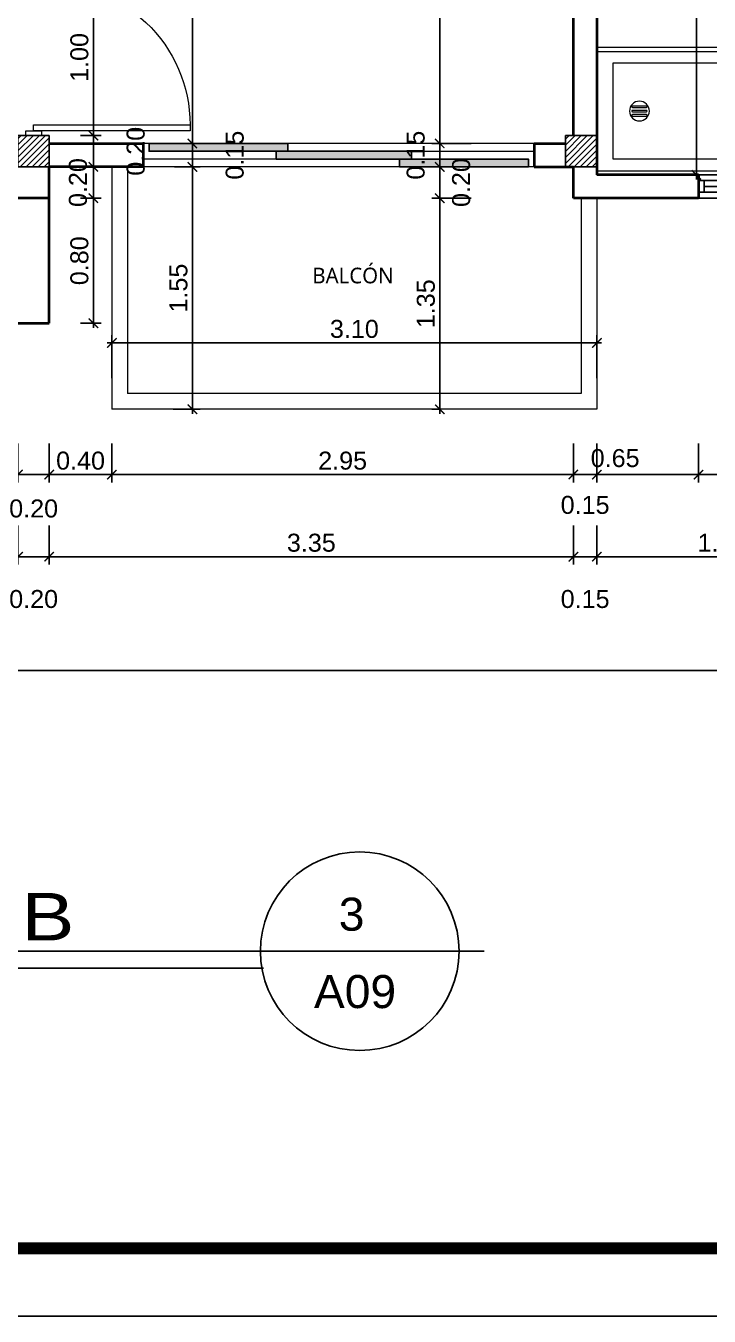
# Model space of a CAD drawing. Header units: feet. Extents: x -417 to 46, y -646 to -218.
# Drawn here: x -95.95 to -91.58, y -523.59 to -515.33 of the extents above; entities that cross this region are included whole.
import ezdxf
from ezdxf.enums import TextEntityAlignment as Align

# ---------------------------------------------------------------- set-up
doc = ezdxf.new("R2010")
doc.units = ezdxf.units.FT
doc.header["$MEASUREMENT"] = 0
for name, color, linetype, lineweight in [('A-WALL', 4, 'Continuous', 25), ('DIM-COTAS', 1, 'Continuous', 5), ('MB', 2, 'Continuous', 20), ('P-SANR-FIXT', 2, 'Continuous', 9), ('Piso', 8, 'Continuous', 9), ('puertas', 8, 'Continuous', 9), ('TXT', 2, 'Continuous', 9)]:
    doc.layers.add(name, color=color, linetype=linetype, lineweight=lineweight)
for name, color, linetype in [('AGUASNEGRAS', 4, 'Continuous'), ('columna', 9, 'Continuous'), ('DIM', 10, 'Continuous'), ('MARCO', 7, 'Continuous'), ('PERT-VENT', 2, 'Continuous'), ('textos', 7, 'Continuous'), ('TEXXT', 8, 'Continuous')]:
    doc.layers.add(name, color=color, linetype=linetype)
doc.styles.add('ads', font='trebuc.ttf', dxfattribs={"height": 0.14})
doc.styles.add('DAMIAN', font='arial.ttf', dxfattribs={"height": 0.12})
doc.styles.get("Standard").update_dxf_attribs({"font": 'arial.ttf', "height": 0.115})
doc.dimstyles.new('KEILY', dxfattribs={"dimtxt": 0.115, "dimasz": 0.06, "dimexe": 0.05, "dimexo": 0.2, "dimgap": 0.03, "dimtad": 1, "dimzin": 1, "dimdsep": 46, "dimtxsty": 'Standard', "dimblk": 'ARCHTICK', "dimcen": 2.5, "dimdle": 0.03, "dimclrd": 256, "dimclre": 256, "dimclrt": 7, "dimadec": 0, "dimazin": 0, "dimtfac": 1, "dimtmove": 2, "dimatfit": 3, "dimfxl": 0.2, "dimfxlon": 1, "dimtolj": 1, "dimtzin": 1, "dimarcsym": 0})

# ---------------------------------------------------------------- blocks, each defined once
blk = doc.blocks.new('A$C4D292AF4')
at = {"layer": 'puertas'}
for points in [[(0.03, 0.05), (0.07, 0.05), (0.07, 1.05), (0.03, 1.05)], [(0, 0), (0.03, 0), (0.03, 0.1), (0, 0.1)], [(0.97, 0), (1, 0), (1, 0.1), (0.97, 0.1)]]:
    blk.add_lwpolyline(points, close=True, dxfattribs=at)
blk.add_arc((0.0677, 0.1465), 0.9035, 357.04812, 89.85557, dxfattribs=at)
blk = doc.blocks.new('A$C24CF40E6')
at = {"layer": 'P-SANR-FIXT', "extrusion": (-2.36783e-12, 8.94772e-16, -1)}
for p, q in [((0, 0.8144), (1.6, 0.8144)), ((1.6, 0.789), (0, 0.789)), ((1.6, 0.8144), (1.6, 0.789)), ((1.6, 0.0254), (1.6, 0.789)), ((0.1016, 0.7128), (1.4984, 0.7128)), ((1.4984, 0.7128), (1.4984, 0.1016)), ((1.2834, 0.4389), (1.3726, 0.4389)), ((1.3726, 0.4301), (1.2834, 0.4301)), ((1.2834, 0.4116), (1.3726, 0.4116)), ((1.3726, 0.4028), (1.2834, 0.4028)), ((1.2834, 0.3843), (1.3726, 0.3843)), ((1.3726, 0.3755), (1.2834, 0.3755)), ((1.4984, 0.1016), (0.1016, 0.1016))]:
    blk.add_line(p, q, dxfattribs=at)
at = {"layer": 'P-SANR-FIXT', "extrusion": (2.36783e-12, 8.94772e-16, -1)}
for p, q in [((0, 0.8144), (0, 0.789)), ((0, 0.0254), (0, 0.789)), ((0.1016, 0.7128), (0.1016, 0.1016))]:
    blk.add_line(p, q, dxfattribs=at)
at = {"layer": 'P-SANR-FIXT', "extrusion": (-2.36783e-12, -8.94772e-16, -1)}
for p, q in [((1.6, 0.0254), (0, 0.0254)), ((0, 0), (1.6, 0)), ((1.6, 0), (1.6, 0.0254))]:
    blk.add_line(p, q, dxfattribs=at)
at = {"layer": 'P-SANR-FIXT', "extrusion": (2.36783e-12, -8.94772e-16, -1)}
blk.add_line((0, 0), (0, 0.0254), dxfattribs=at)
at = {"layer": 'P-SANR-FIXT', "extrusion": (-2.36783e-12, 8.94772e-16, -1)}
for centre, radius, start, end in [((-1.328, 0.4072), 0.0635, 0, 180), ((-1.328, 0.4072), 0.0635, 0, 180), ((-1.2834, 0.4345), 0.00444, 270, 90), ((-1.3726, 0.4345), 0.00444, 90, 270), ((-1.328, 0.4072), 0.0635, 180, 0), ((-1.328, 0.4072), 0.0635, 180, 0), ((-1.2834, 0.4072), 0.00444, 270, 90), ((-1.2834, 0.3799), 0.00444, 270, 90), ((-1.3726, 0.4072), 0.00444, 90, 270), ((-1.3726, 0.3799), 0.00444, 90, 270)]:
    blk.add_arc(centre, radius, start, end, dxfattribs=at)
blk = doc.blocks.new('A$C7C1C6447')
for points in [[(0.7855, 0.05), (1.6501, 0.05), (1.6501, 0.1), (0.7855, 0.1)], [(1.5751, 0.1), (2.4625, 0.1), (2.4625, 0.15), (1.5751, 0.15)], [(0.0375, 0), (0.8605, 0), (0.8605, 0.05), (0.0375, 0.05)]]:
    blk.add_hatch(color=256).paths.add_polyline_path(points)
at = {"layer": 'PERT-VENT', "extrusion": (-6.28888e-16, -1.94037e-15, -1)}
for points in [[(-0.7855, 0.05), (-1.6501, 0.05), (-1.6501, 0.1), (-0.7855, 0.1)], [(-1.5751, 0.1), (-2.4625, 0.1), (-2.4625, 0.15), (-1.5751, 0.15)], [(-0.0375, 0), (-0.8605, 0), (-0.8605, 0.05), (-0.0375, 0.05)]]:
    blk.add_lwpolyline(points, close=True, dxfattribs=at)
at = {"layer": 'Piso'}
for p, q in [((0, 0.15), (2.5, 0.15)), ((0, 0), (2.5, 0))]:
    blk.add_line(p, q, dxfattribs=at)
at = {"layer": 'Piso', "extrusion": (-6.28888e-16, -1.94037e-15, -1)}
for p, q in [((0.823, 0.1), (0, 0.1)), ((1.6501, 0.05), (2.5, 0.05))]:
    blk.add_line(p, q, dxfattribs=at)
blk = doc.blocks.new('_ArchTick')
at = {"layer": 'DIM-COTAS', "color": 0, "const_width": 0.15}
blk.add_lwpolyline([(-0.5, -0.5), (0.5, 0.5)], dxfattribs=at)
blk = doc.blocks.new('*D2224')
at = {"layer": 'Defpoints', "color": 0, "transparency": 16777216}
for p in [(-95.9954, -516.235), (-95.7954, -516.435), (-95.7954, -518.2028)]:
    blk.add_point(p, dxfattribs=at)
at = {"layer": 'DIM', "lineweight": -2, "transparency": 16777216}
for p, q in [((-95.9954, -518.0028), (-95.9954, -518.2528)), ((-95.7954, -518.0028), (-95.7954, -518.2528)), ((-96.0254, -518.2028), (-95.7654, -518.2028))]:
    blk.add_line(p, q, dxfattribs=at)
at = {"layer": 'DIM', "lineweight": -2, "transparency": 16777216, "xscale": 0.06, "yscale": 0.06, "zscale": 0.06, "rotation": 180}
blk.add_blockref('_ArchTick', (-95.9954, -518.2028), dxfattribs=at)
at = {"layer": 'DIM', "lineweight": -2, "transparency": 16777216, "xscale": 0.06, "yscale": 0.06, "zscale": 0.06}
blk.add_blockref('_ArchTick', (-95.7954, -518.2028), dxfattribs=at)
at = {"layer": 'DIM', "color": 7, "transparency": 16777216, "insert": (-95.8954, -518.4202), "char_height": 0.115, "attachment_point": 5}
blk.add_mtext('\\A1;0.20', dxfattribs=at)
blk = doc.blocks.new('*D2233')
at = {"layer": 'Defpoints', "color": 0, "transparency": 16777216}
for p in [(-95.9954, -518.2528), (-95.7954, -518.2528), (-95.7954, -518.7278)]:
    blk.add_point(p, dxfattribs=at)
at = {"layer": 'DIM', "lineweight": -2, "transparency": 16777216}
for p, q in [((-95.9954, -518.5278), (-95.9954, -518.7778)), ((-95.7954, -518.5278), (-95.7954, -518.7778)), ((-96.0254, -518.7278), (-95.7654, -518.7278))]:
    blk.add_line(p, q, dxfattribs=at)
at = {"layer": 'DIM', "lineweight": -2, "transparency": 16777216, "xscale": 0.06, "yscale": 0.06, "zscale": 0.06, "rotation": 180}
blk.add_blockref('_ArchTick', (-95.9954, -518.7278), dxfattribs=at)
at = {"layer": 'DIM', "lineweight": -2, "transparency": 16777216, "xscale": 0.06, "yscale": 0.06, "zscale": 0.06}
blk.add_blockref('_ArchTick', (-95.7954, -518.7278), dxfattribs=at)
at = {"layer": 'DIM', "color": 7, "transparency": 16777216, "insert": (-95.8954, -518.999), "char_height": 0.115, "attachment_point": 5}
blk.add_mtext('\\A1;0.20', dxfattribs=at)
blk = doc.blocks.new('*D2234')
at = {"layer": 'Defpoints', "color": 0, "transparency": 16777216}
for p in [(-91.6456, -516.435), (-90.8456, -516.435), (-91.6456, -518.2028)]:
    blk.add_point(p, dxfattribs=at)
at = {"layer": 'DIM', "lineweight": -2, "transparency": 16777216}
for p, q in [((-91.6456, -518.0028), (-91.6456, -518.2528)), ((-90.8456, -518.0028), (-90.8456, -518.2528)), ((-90.8156, -518.2028), (-91.6756, -518.2028))]:
    blk.add_line(p, q, dxfattribs=at)
at = {"layer": 'DIM', "lineweight": -2, "transparency": 16777216, "xscale": 0.06, "yscale": 0.06, "zscale": 0.06, "rotation": 180}
blk.add_blockref('_ArchTick', (-91.6456, -518.2028), dxfattribs=at)
at = {"layer": 'DIM', "lineweight": -2, "transparency": 16777216, "xscale": 0.06, "yscale": 0.06, "zscale": 0.06}
blk.add_blockref('_ArchTick', (-90.8456, -518.2028), dxfattribs=at)
at = {"layer": 'DIM', "color": 7, "transparency": 16777216, "insert": (-91.2456, -518.1141), "char_height": 0.115, "attachment_point": 5}
blk.add_mtext('\\A1;0.80', dxfattribs=at)
blk = doc.blocks.new('*D2246')
at = {"layer": 'Defpoints', "color": 0, "transparency": 16777216}
for p in [(-92.2954, -516.285), (-91.6456, -516.435), (-92.2954, -518.2028)]:
    blk.add_point(p, dxfattribs=at)
at = {"layer": 'DIM', "lineweight": -2, "transparency": 16777216}
for p, q in [((-92.2954, -518.0028), (-92.2954, -518.2528)), ((-91.6456, -518.0028), (-91.6456, -518.2528)), ((-91.6156, -518.2028), (-92.3254, -518.2028))]:
    blk.add_line(p, q, dxfattribs=at)
at = {"layer": 'DIM', "lineweight": -2, "transparency": 16777216, "xscale": 0.06, "yscale": 0.06, "zscale": 0.06, "rotation": 180}
blk.add_blockref('_ArchTick', (-92.2954, -518.2028), dxfattribs=at)
at = {"layer": 'DIM', "lineweight": -2, "transparency": 16777216, "xscale": 0.06, "yscale": 0.06, "zscale": 0.06}
blk.add_blockref('_ArchTick', (-91.6456, -518.2028), dxfattribs=at)
at = {"layer": 'DIM', "color": 7, "transparency": 16777216, "insert": (-92.1785, -518.0979), "char_height": 0.115, "attachment_point": 5}
blk.add_mtext('\\A1;0.65', dxfattribs=at)
blk = doc.blocks.new('*D2247')
at = {"layer": 'Defpoints', "color": 0, "transparency": 16777216}
for p in [(-92.2954, -516.285), (-92.4454, -516.435), (-92.4454, -518.2028)]:
    blk.add_point(p, dxfattribs=at)
at = {"layer": 'DIM', "lineweight": -2, "transparency": 16777216}
for p, q in [((-92.4454, -518.0028), (-92.4454, -518.2528)), ((-92.2954, -518.0028), (-92.2954, -518.2528)), ((-92.2654, -518.2028), (-92.4754, -518.2028))]:
    blk.add_line(p, q, dxfattribs=at)
at = {"layer": 'DIM', "lineweight": -2, "transparency": 16777216, "xscale": 0.06, "yscale": 0.06, "zscale": 0.06, "rotation": 180}
blk.add_blockref('_ArchTick', (-92.4454, -518.2028), dxfattribs=at)
at = {"layer": 'DIM', "lineweight": -2, "transparency": 16777216, "xscale": 0.06, "yscale": 0.06, "zscale": 0.06}
blk.add_blockref('_ArchTick', (-92.2954, -518.2028), dxfattribs=at)
at = {"layer": 'DIM', "color": 7, "transparency": 16777216, "insert": (-92.3704, -518.3972), "char_height": 0.115, "attachment_point": 5}
blk.add_mtext('\\A1;0.15', dxfattribs=at)
blk = doc.blocks.new('*D2248')
at = {"layer": 'Defpoints', "color": 0, "transparency": 16777216}
for p in [(-92.4454, -516.435), (-95.3954, -517.785), (-95.3954, -518.2028)]:
    blk.add_point(p, dxfattribs=at)
at = {"layer": 'DIM', "lineweight": -2, "transparency": 16777216}
for p, q in [((-95.3954, -518.0028), (-95.3954, -518.2528)), ((-92.4454, -518.0028), (-92.4454, -518.2528)), ((-92.4154, -518.2028), (-95.4254, -518.2028))]:
    blk.add_line(p, q, dxfattribs=at)
at = {"layer": 'DIM', "lineweight": -2, "transparency": 16777216, "xscale": 0.06, "yscale": 0.06, "zscale": 0.06, "rotation": 180}
blk.add_blockref('_ArchTick', (-95.3954, -518.2028), dxfattribs=at)
at = {"layer": 'DIM', "lineweight": -2, "transparency": 16777216, "xscale": 0.06, "yscale": 0.06, "zscale": 0.06}
blk.add_blockref('_ArchTick', (-92.4454, -518.2028), dxfattribs=at)
at = {"layer": 'DIM', "color": 7, "transparency": 16777216, "insert": (-93.9204, -518.1141), "char_height": 0.115, "attachment_point": 5}
blk.add_mtext('\\A1;2.95', dxfattribs=at)
blk = doc.blocks.new('*D2249')
at = {"layer": 'Defpoints', "color": 0, "transparency": 16777216}
for p in [(-95.7954, -516.435), (-95.3954, -517.785), (-95.7954, -518.2028)]:
    blk.add_point(p, dxfattribs=at)
at = {"layer": 'DIM', "lineweight": -2, "transparency": 16777216}
for p, q in [((-95.7954, -518.0028), (-95.7954, -518.2528)), ((-95.3954, -518.0028), (-95.3954, -518.2528)), ((-95.3654, -518.2028), (-95.8254, -518.2028))]:
    blk.add_line(p, q, dxfattribs=at)
at = {"layer": 'DIM', "lineweight": -2, "transparency": 16777216, "xscale": 0.06, "yscale": 0.06, "zscale": 0.06, "rotation": 180}
blk.add_blockref('_ArchTick', (-95.7954, -518.2028), dxfattribs=at)
at = {"layer": 'DIM', "lineweight": -2, "transparency": 16777216, "xscale": 0.06, "yscale": 0.06, "zscale": 0.06}
blk.add_blockref('_ArchTick', (-95.3954, -518.2028), dxfattribs=at)
at = {"layer": 'DIM', "color": 7, "transparency": 16777216, "insert": (-95.5954, -518.1141), "char_height": 0.115, "attachment_point": 5}
blk.add_mtext('\\A1;0.40', dxfattribs=at)
blk = doc.blocks.new('*D2238')
at = {"layer": 'Defpoints', "color": 0, "transparency": 16777216}
for p in [(-92.2954, -518.2528), (-90.6954, -518.2528), (-92.2954, -518.7278)]:
    blk.add_point(p, dxfattribs=at)
at = {"layer": 'DIM', "lineweight": -2, "transparency": 16777216}
for p, q in [((-92.2954, -518.5278), (-92.2954, -518.7778)), ((-90.6954, -518.5278), (-90.6954, -518.7778)), ((-90.6654, -518.7278), (-92.3254, -518.7278))]:
    blk.add_line(p, q, dxfattribs=at)
at = {"layer": 'DIM', "lineweight": -2, "transparency": 16777216, "xscale": 0.06, "yscale": 0.06, "zscale": 0.06, "rotation": 180}
blk.add_blockref('_ArchTick', (-92.2954, -518.7278), dxfattribs=at)
at = {"layer": 'DIM', "lineweight": -2, "transparency": 16777216, "xscale": 0.06, "yscale": 0.06, "zscale": 0.06}
blk.add_blockref('_ArchTick', (-90.6954, -518.7278), dxfattribs=at)
at = {"layer": 'DIM', "color": 7, "transparency": 16777216, "insert": (-91.4954, -518.6391), "char_height": 0.115, "attachment_point": 5}
blk.add_mtext('\\A1;1.60', dxfattribs=at)
blk = doc.blocks.new('*D2239')
at = {"layer": 'Defpoints', "color": 0, "transparency": 16777216}
for p in [(-92.4454, -518.2528), (-92.2954, -518.2528), (-92.4454, -518.7278)]:
    blk.add_point(p, dxfattribs=at)
at = {"layer": 'DIM', "lineweight": -2, "transparency": 16777216}
for p, q in [((-92.4454, -518.5278), (-92.4454, -518.7778)), ((-92.2954, -518.5278), (-92.2954, -518.7778)), ((-92.2654, -518.7278), (-92.4754, -518.7278))]:
    blk.add_line(p, q, dxfattribs=at)
at = {"layer": 'DIM', "lineweight": -2, "transparency": 16777216, "xscale": 0.06, "yscale": 0.06, "zscale": 0.06, "rotation": 180}
blk.add_blockref('_ArchTick', (-92.4454, -518.7278), dxfattribs=at)
at = {"layer": 'DIM', "lineweight": -2, "transparency": 16777216, "xscale": 0.06, "yscale": 0.06, "zscale": 0.06}
blk.add_blockref('_ArchTick', (-92.2954, -518.7278), dxfattribs=at)
at = {"layer": 'DIM', "color": 7, "transparency": 16777216, "insert": (-92.3704, -518.999), "char_height": 0.115, "attachment_point": 5}
blk.add_mtext('\\A1;0.15', dxfattribs=at)
blk = doc.blocks.new('*D2240')
at = {"layer": 'Defpoints', "color": 0, "transparency": 16777216}
for p in [(-95.7954, -518.2528), (-92.4454, -518.2528), (-95.7954, -518.7278)]:
    blk.add_point(p, dxfattribs=at)
at = {"layer": 'DIM', "lineweight": -2, "transparency": 16777216}
for p, q in [((-95.7954, -518.5278), (-95.7954, -518.7778)), ((-92.4454, -518.5278), (-92.4454, -518.7778)), ((-92.4154, -518.7278), (-95.8254, -518.7278))]:
    blk.add_line(p, q, dxfattribs=at)
at = {"layer": 'DIM', "lineweight": -2, "transparency": 16777216, "xscale": 0.06, "yscale": 0.06, "zscale": 0.06, "rotation": 180}
blk.add_blockref('_ArchTick', (-95.7954, -518.7278), dxfattribs=at)
at = {"layer": 'DIM', "lineweight": -2, "transparency": 16777216, "xscale": 0.06, "yscale": 0.06, "zscale": 0.06}
blk.add_blockref('_ArchTick', (-92.4454, -518.7278), dxfattribs=at)
at = {"layer": 'DIM', "color": 7, "transparency": 16777216, "insert": (-94.1204, -518.6391), "char_height": 0.115, "attachment_point": 5}
blk.add_mtext('\\A1;3.35', dxfattribs=at)
blk = doc.blocks.new('*D2252')
at = {"layer": 'Defpoints', "color": 0, "transparency": 16777216}
for p in [(-108.3954, -518.2528), (-86.1954, -518.2528), (-86.1954, -519.4547)]:
    blk.add_point(p, dxfattribs=at)
at = {"layer": 'DIM', "lineweight": -2, "transparency": 16777216}
for p, q in [((-108.3954, -519.2547), (-108.3954, -519.5047)), ((-86.1954, -519.2547), (-86.1954, -519.5047)), ((-108.4254, -519.4547), (-86.1654, -519.4547))]:
    blk.add_line(p, q, dxfattribs=at)
at = {"layer": 'DIM', "lineweight": -2, "transparency": 16777216, "xscale": 0.06, "yscale": 0.06, "zscale": 0.06, "rotation": 180}
blk.add_blockref('_ArchTick', (-108.3954, -519.4547), dxfattribs=at)
at = {"layer": 'DIM', "lineweight": -2, "transparency": 16777216, "xscale": 0.06, "yscale": 0.06, "zscale": 0.06}
blk.add_blockref('_ArchTick', (-86.1954, -519.4547), dxfattribs=at)
at = {"layer": 'DIM', "color": 7, "transparency": 16777216, "insert": (-97.2954, -519.366), "char_height": 0.115, "attachment_point": 5}
blk.add_mtext('\\A1;22.20', dxfattribs=at)
blk = doc.blocks.new('*D2401')
at = {"layer": 'Defpoints', "color": 0, "transparency": 16777216}
for p in [(-93.7841, -509.735), (-93.2993, -516.085), (-92.6954, -516.085)]:
    blk.add_point(p, dxfattribs=at)
at = {"layer": 'DIM', "lineweight": -2, "transparency": 16777216}
for p, q in [((-93.4993, -509.735), (-93.2493, -509.735)), ((-93.2993, -509.705), (-93.2993, -516.115)), ((-93.0993, -516.085), (-93.3493, -516.085))]:
    blk.add_line(p, q, dxfattribs=at)
at = {"layer": 'DIM', "lineweight": -2, "transparency": 16777216, "xscale": 0.06, "yscale": 0.06, "zscale": 0.06}
for p, rotation in [((-93.2993, -509.735), 90), ((-93.2993, -516.085), 270)]:
    blk.add_blockref('_ArchTick', p, dxfattribs=dict(at, rotation=rotation))
at = {"layer": 'DIM', "color": 7, "transparency": 16777216, "insert": (-93.388, -512.91), "char_height": 0.115, "attachment_point": 5, "rotation": 90}
blk.add_mtext('\\A1;6.35', dxfattribs=at)
blk = doc.blocks.new('*D2402')
at = {"layer": 'Defpoints', "color": 0, "transparency": 16777216}
for p in [(-92.6954, -516.085), (-93.2993, -516.235), (-92.6954, -516.235)]:
    blk.add_point(p, dxfattribs=at)
at = {"layer": 'DIM', "lineweight": -2, "transparency": 16777216}
for p, q in [((-93.0993, -516.085), (-93.3493, -516.085)), ((-93.2993, -516.055), (-93.2993, -516.265)), ((-93.0993, -516.235), (-93.3493, -516.235))]:
    blk.add_line(p, q, dxfattribs=at)
at = {"layer": 'DIM', "lineweight": -2, "transparency": 16777216, "xscale": 0.06, "yscale": 0.06, "zscale": 0.06}
for p, rotation in [((-93.2993, -516.085), 90), ((-93.2993, -516.235), 270)]:
    blk.add_blockref('_ArchTick', p, dxfattribs=dict(at, rotation=rotation))
at = {"layer": 'DIM', "color": 7, "transparency": 16777216, "insert": (-93.453, -516.16), "char_height": 0.115, "attachment_point": 5, "rotation": 90}
blk.add_mtext('\\A1;0.15', dxfattribs=at)
blk = doc.blocks.new('*D2403')
at = {"layer": 'Defpoints', "color": 0, "transparency": 16777216}
for p in [(-92.6954, -516.235), (-93.2993, -516.435), (-92.4454, -516.435)]:
    blk.add_point(p, dxfattribs=at)
at = {"layer": 'DIM', "lineweight": -2, "transparency": 16777216}
for p, q in [((-93.0993, -516.235), (-93.3493, -516.235)), ((-93.2993, -516.205), (-93.2993, -516.465)), ((-93.0993, -516.435), (-93.3493, -516.435))]:
    blk.add_line(p, q, dxfattribs=at)
at = {"layer": 'DIM', "lineweight": -2, "transparency": 16777216, "xscale": 0.06, "yscale": 0.06, "zscale": 0.06}
for p, rotation in [((-93.2993, -516.235), 90), ((-93.2993, -516.435), 270)]:
    blk.add_blockref('_ArchTick', p, dxfattribs=dict(at, rotation=rotation))
at = {"layer": 'DIM', "color": 7, "transparency": 16777216, "insert": (-93.1624, -516.335), "char_height": 0.115, "attachment_point": 5, "rotation": 90}
blk.add_mtext('\\A1;0.20', dxfattribs=at)
blk = doc.blocks.new('*D2404')
at = {"layer": 'Defpoints', "color": 0, "transparency": 16777216}
for p in [(-92.4454, -516.435), (-93.2993, -517.785), (-93.1233, -517.785)]:
    blk.add_point(p, dxfattribs=at)
at = {"layer": 'DIM', "lineweight": -2, "transparency": 16777216}
for p, q in [((-93.0993, -516.435), (-93.3493, -516.435)), ((-93.2993, -516.405), (-93.2993, -517.815)), ((-93.2993, -517.785), (-93.3493, -517.785))]:
    blk.add_line(p, q, dxfattribs=at)
at = {"layer": 'DIM', "lineweight": -2, "transparency": 16777216, "xscale": 0.06, "yscale": 0.06, "zscale": 0.06}
for p, rotation in [((-93.2993, -516.435), 90), ((-93.2993, -517.785), 270)]:
    blk.add_blockref('_ArchTick', p, dxfattribs=dict(at, rotation=rotation))
at = {"layer": 'DIM', "color": 7, "transparency": 16777216, "insert": (-93.388, -517.11), "char_height": 0.115, "attachment_point": 5, "rotation": 90}
blk.add_mtext('\\A1;1.35', dxfattribs=at)
blk = doc.blocks.new('*D2410')
at = {"layer": 'Defpoints', "color": 0, "transparency": 16777216}
for p in [(-93.9954, -509.735), (-95.1954, -516.085), (-94.8808, -516.085)]:
    blk.add_point(p, dxfattribs=at)
at = {"layer": 'DIM', "lineweight": -2, "transparency": 16777216}
for p, q in [((-94.6808, -509.735), (-94.9308, -509.735)), ((-94.8808, -509.705), (-94.8808, -516.115)), ((-94.9954, -516.085), (-94.8308, -516.085))]:
    blk.add_line(p, q, dxfattribs=at)
at = {"layer": 'DIM', "lineweight": -2, "transparency": 16777216, "xscale": 0.06, "yscale": 0.06, "zscale": 0.06}
for p, rotation in [((-94.8808, -509.735), 90), ((-94.8808, -516.085), 270)]:
    blk.add_blockref('_ArchTick', p, dxfattribs=dict(at, rotation=rotation))
at = {"layer": 'DIM', "color": 7, "transparency": 16777216, "insert": (-94.9695, -512.91), "char_height": 0.115, "attachment_point": 5, "rotation": 90}
blk.add_mtext('\\A1;6.35', dxfattribs=at)
blk = doc.blocks.new('*D2411')
at = {"layer": 'Defpoints', "color": 0, "transparency": 16777216}
for p in [(-95.1954, -516.085), (-95.1954, -516.235), (-94.8808, -516.235)]:
    blk.add_point(p, dxfattribs=at)
at = {"layer": 'DIM', "lineweight": -2, "transparency": 16777216}
for p, q in [((-94.9954, -516.085), (-94.8308, -516.085)), ((-94.8808, -516.055), (-94.8808, -516.265)), ((-94.9954, -516.235), (-94.8308, -516.235))]:
    blk.add_line(p, q, dxfattribs=at)
at = {"layer": 'DIM', "lineweight": -2, "transparency": 16777216, "xscale": 0.06, "yscale": 0.06, "zscale": 0.06}
for p, rotation in [((-94.8808, -516.085), 90), ((-94.8808, -516.235), 270)]:
    blk.add_blockref('_ArchTick', p, dxfattribs=dict(at, rotation=rotation))
at = {"layer": 'DIM', "color": 7, "transparency": 16777216, "insert": (-94.6096, -516.16), "char_height": 0.115, "attachment_point": 5, "rotation": 90}
blk.add_mtext('\\A1;0.15', dxfattribs=at)
blk = doc.blocks.new('*D2412')
at = {"layer": 'Defpoints', "color": 0, "transparency": 16777216}
for p in [(-95.1954, -516.235), (-95.2037, -517.785), (-94.8808, -517.785)]:
    blk.add_point(p, dxfattribs=at)
at = {"layer": 'DIM', "lineweight": -2, "transparency": 16777216}
for p, q in [((-94.9954, -516.235), (-94.8308, -516.235)), ((-94.8808, -516.205), (-94.8808, -517.815)), ((-95.0037, -517.785), (-94.8308, -517.785))]:
    blk.add_line(p, q, dxfattribs=at)
at = {"layer": 'DIM', "lineweight": -2, "transparency": 16777216, "xscale": 0.06, "yscale": 0.06, "zscale": 0.06}
for p, rotation in [((-94.8808, -516.235), 90), ((-94.8808, -517.785), 270)]:
    blk.add_blockref('_ArchTick', p, dxfattribs=dict(at, rotation=rotation))
at = {"layer": 'DIM', "color": 7, "transparency": 16777216, "insert": (-94.9695, -517.01), "char_height": 0.115, "attachment_point": 5, "rotation": 90}
blk.add_mtext('\\A1;1.55', dxfattribs=at)
blk = doc.blocks.new('*D2417')
at = {"layer": 'Defpoints', "color": 0, "transparency": 16777216}
for p in [(-95.7954, -515.035), (-95.7954, -516.035), (-95.5138, -516.035)]:
    blk.add_point(p, dxfattribs=at)
at = {"layer": 'DIM', "lineweight": -2, "transparency": 16777216}
for p, q in [((-95.5954, -515.035), (-95.4638, -515.035)), ((-95.5138, -515.005), (-95.5138, -516.065)), ((-95.5954, -516.035), (-95.4638, -516.035))]:
    blk.add_line(p, q, dxfattribs=at)
at = {"layer": 'DIM', "lineweight": -2, "transparency": 16777216, "xscale": 0.06, "yscale": 0.06, "zscale": 0.06}
for p, rotation in [((-95.5138, -515.035), 90), ((-95.5138, -516.035), 270)]:
    blk.add_blockref('_ArchTick', p, dxfattribs=dict(at, rotation=rotation))
at = {"layer": 'DIM', "color": 7, "transparency": 16777216, "insert": (-95.6026, -515.535), "char_height": 0.115, "attachment_point": 5, "rotation": 90}
blk.add_mtext('\\A1;1.00', dxfattribs=at)
blk = doc.blocks.new('*D2418')
at = {"layer": 'Defpoints', "color": 0, "transparency": 16777216}
for p in [(-95.7954, -516.035), (-95.7954, -516.235), (-95.5138, -516.235)]:
    blk.add_point(p, dxfattribs=at)
at = {"layer": 'DIM', "lineweight": -2, "transparency": 16777216}
for p, q in [((-95.5138, -516.005), (-95.5138, -516.265)), ((-95.5954, -516.035), (-95.4638, -516.035)), ((-95.5954, -516.235), (-95.4638, -516.235))]:
    blk.add_line(p, q, dxfattribs=at)
at = {"layer": 'DIM', "lineweight": -2, "transparency": 16777216, "xscale": 0.06, "yscale": 0.06, "zscale": 0.06}
for p, rotation in [((-95.5138, -516.035), 90), ((-95.5138, -516.235), 270)]:
    blk.add_blockref('_ArchTick', p, dxfattribs=dict(at, rotation=rotation))
at = {"layer": 'DIM', "color": 7, "transparency": 16777216, "insert": (-95.2427, -516.135), "char_height": 0.115, "attachment_point": 5, "rotation": 90}
blk.add_mtext('\\A1;0.20', dxfattribs=at)
blk = doc.blocks.new('*D2419')
at = {"layer": 'Defpoints', "color": 0, "transparency": 16777216}
for p in [(-95.7954, -516.235), (-95.7954, -516.435), (-95.5138, -516.435)]:
    blk.add_point(p, dxfattribs=at)
at = {"layer": 'DIM', "lineweight": -2, "transparency": 16777216}
for p, q in [((-95.5954, -516.235), (-95.4638, -516.235)), ((-95.5138, -516.205), (-95.5138, -516.465)), ((-95.5954, -516.435), (-95.4638, -516.435))]:
    blk.add_line(p, q, dxfattribs=at)
at = {"layer": 'DIM', "lineweight": -2, "transparency": 16777216, "xscale": 0.06, "yscale": 0.06, "zscale": 0.06}
for p, rotation in [((-95.5138, -516.235), 90), ((-95.5138, -516.435), 270)]:
    blk.add_blockref('_ArchTick', p, dxfattribs=dict(at, rotation=rotation))
at = {"layer": 'DIM', "color": 7, "transparency": 16777216, "insert": (-95.6118, -516.335), "char_height": 0.115, "attachment_point": 5, "rotation": 90}
blk.add_mtext('\\A1;0.20', dxfattribs=at)
blk = doc.blocks.new('*D2420')
at = {"layer": 'Defpoints', "color": 0, "transparency": 16777216}
for p in [(-95.7954, -516.435), (-95.7954, -517.235), (-95.5138, -517.235)]:
    blk.add_point(p, dxfattribs=at)
at = {"layer": 'DIM', "lineweight": -2, "transparency": 16777216}
for p, q in [((-95.5954, -516.435), (-95.4638, -516.435)), ((-95.5138, -516.405), (-95.5138, -517.265)), ((-95.5954, -517.235), (-95.4638, -517.235))]:
    blk.add_line(p, q, dxfattribs=at)
at = {"layer": 'DIM', "lineweight": -2, "transparency": 16777216, "xscale": 0.06, "yscale": 0.06, "zscale": 0.06}
for p, rotation in [((-95.5138, -516.435), 90), ((-95.5138, -517.235), 270)]:
    blk.add_blockref('_ArchTick', p, dxfattribs=dict(at, rotation=rotation))
at = {"layer": 'DIM', "color": 7, "transparency": 16777216, "insert": (-95.6026, -516.835), "char_height": 0.115, "attachment_point": 5, "rotation": 90}
blk.add_mtext('\\A1;0.80', dxfattribs=at)
blk = doc.blocks.new('*D2463')
at = {"layer": 'Defpoints', "color": 0, "transparency": 16777216}
for p in [(-92.2954, -513.6892), (-92.2954, -516.285), (-91.6595, -516.285)]:
    blk.add_point(p, dxfattribs=at)
at = {"layer": 'DIM', "lineweight": -2, "transparency": 16777216}
for p, q in [((-91.8595, -513.6892), (-91.6095, -513.6892)), ((-91.6595, -513.6592), (-91.6595, -516.315)), ((-91.8595, -516.285), (-91.6095, -516.285))]:
    blk.add_line(p, q, dxfattribs=at)
at = {"layer": 'DIM', "lineweight": -2, "transparency": 16777216, "xscale": 0.06, "yscale": 0.06, "zscale": 0.06}
for p, rotation in [((-91.6595, -513.6892), 90), ((-91.6595, -516.285), 270)]:
    blk.add_blockref('_ArchTick', p, dxfattribs=dict(at, rotation=rotation))
at = {"layer": 'DIM', "color": 7, "transparency": 16777216, "insert": (-91.7482, -514.9871), "char_height": 0.115, "attachment_point": 5, "rotation": 90}
blk.add_mtext('\\A1;2.60', dxfattribs=at)
blk = doc.blocks.new('A$C1A1F583A')
at = {"layer": 'PERT-VENT', "extrusion": (2.36783e-12, -8.94772e-16, -1)}
for p, q in [((0, 0), (0, 0.8)), ((0.0375, 0), (0.0375, 0.8)), ((0.1125, 0.7596), (0.0375, 0.7596)), ((0.075, 0.435), (0.075, 0.7596)), ((0.1125, 0), (0.1125, 0.8)), ((0.15, 0.8), (0.15, 0)), ((0.0375, 0.435), (0.1125, 0.435)), ((0, 0.4), (0.15, 0.4)), ((0.0375, 0.365), (0.1125, 0.365)), ((0.075, 0.035), (0.075, 0.365)), ((0.1125, 0.035), (0.0375, 0.035)), ((0.1125, 0.035), (0.0375, 0.035))]:
    blk.add_line(p, q, dxfattribs=at)
blk = doc.blocks.new('A$C012446DC')
at = {"layer": 'Piso'}
h = blk.add_hatch(dxfattribs=at)
h.set_pattern_fill('ANSI31', color=256, scale=0.008571, angle=180)
h.set_pattern_definition([(225, (206536.064322, 1154820.960068), (0.0192434059784, -0.0192434059784), [])])
h.paths.add_polyline_path([(0, 0), (0.2, 0), (0.2, 0.2), (0, 0.2)])
at = {"layer": 'columna'}
blk.add_lwpolyline([(0.2, 0.2), (0, 0.2), (0, 0), (0.2, 0)], close=True, dxfattribs=at)
blk = doc.blocks.new('A$C791B5281')
for p in [(6.3, 0, 1.2387), (9.8, 0, 1.2387)]:
    blk.add_blockref('A$C012446DC', p)
blk = doc.blocks.new('*D3319')
at = {"layer": 'Defpoints', "color": 0, "transparency": 16777216}
for p in [(-95.3954, -517.3602), (-95.3954, -517.785), (-92.2954, -517.785)]:
    blk.add_point(p, dxfattribs=at)
at = {"layer": 'DIM', "lineweight": -2, "transparency": 16777216}
for p, q in [((-95.3954, -517.585), (-95.3954, -517.3102)), ((-92.2954, -517.585), (-92.2954, -517.3102)), ((-92.2654, -517.3602), (-95.4254, -517.3602))]:
    blk.add_line(p, q, dxfattribs=at)
at = {"layer": 'DIM', "lineweight": -2, "transparency": 16777216, "xscale": 0.06, "yscale": 0.06, "zscale": 0.06, "rotation": 180}
blk.add_blockref('_ArchTick', (-95.3954, -517.3602), dxfattribs=at)
at = {"layer": 'DIM', "lineweight": -2, "transparency": 16777216, "xscale": 0.06, "yscale": 0.06, "zscale": 0.06}
blk.add_blockref('_ArchTick', (-92.2954, -517.3602), dxfattribs=at)
at = {"layer": 'DIM', "color": 7, "transparency": 16777216, "insert": (-93.8454, -517.2715), "char_height": 0.115, "attachment_point": 5}
blk.add_mtext('\\A1;3.10', dxfattribs=at)

msp = doc.modelspace()

# ---------------------------------------------------------------- linework, layer by layer
at = {"layer": 'A-WALL', "lineweight": 35, "extrusion": (2.36783e-12, 8.94772e-16, -1)}
for p, q in [((-92.4454, -516.035), (-92.4454, -510.935)), ((-92.2954, -513.6892), (-92.2954, -516.285)), ((-95.7954, -516.085), (-95.1954, -516.085)), ((-95.1954, -516.085), (-95.1954, -516.235)), ((-92.6954, -516.085), (-92.4954, -516.085)), ((-95.1954, -516.235), (-95.7954, -516.235)), ((-92.6954, -516.235), (-92.4454, -516.235)), ((-92.4454, -516.435), (-92.4454, -516.235)), ((-91.6454, -516.285), (-92.2954, -516.285)), ((-91.6454, -516.435), (-92.4454, -516.435))]:
    msp.add_line(p, q, dxfattribs=at)
at = {"layer": 'A-WALL', "lineweight": 35}
for p, q in [((-92.6954, -516.085), (-92.6954, -516.235)), ((-91.6454, -516.285), (-91.6454, -516.435)), ((-95.7954, -516.435), (-96.7954, -516.435))]:
    msp.add_line(p, q, dxfattribs=at)
at = {"layer": 'A-WALL', "lineweight": 35, "extrusion": (-2.36783e-12, 8.94772e-16, -1)}
msp.add_line((-95.7954, -516.435), (-95.7954, -516.235), dxfattribs=at)
at = {"layer": 'AGUASNEGRAS', "extrusion": (2.36783e-12, 8.94772e-16, -1)}
msp.add_line((-95.1954, -516.085), (-95.1954, -516.235), dxfattribs=at)
at = {"layer": 'MARCO'}
msp.add_lwpolyline([(-112.2526, -481.5851), (-47.7526, -481.5851), (-47.7526, -523.5851), (-112.2526, -523.5851)], close=True, dxfattribs=at)
at = {"layer": 'MARCO', "const_width": 0.075}
msp.add_lwpolyline([(-54.925, -482.0191), (-111.8185, -482.0191), (-111.8185, -523.1511), (-54.925, -523.1511)], close=True, dxfattribs=at)
at = {"layer": 'MB', "lineweight": 35, "extrusion": (-2.36783e-12, 8.94772e-16, -1)}
for p, q in [((-95.7954, -517.235), (-95.7954, -516.435)), ((-98.7954, -517.235), (-95.7954, -517.235))]:
    msp.add_line(p, q, dxfattribs=at)
at = {"layer": 'P-SANR-FIXT'}
for p, q in [((-95.3954, -516.235), (-95.3954, -517.785)), ((-95.2954, -516.235), (-95.2954, -517.685)), ((-92.3954, -516.435), (-92.3954, -517.685)), ((-92.2954, -516.435), (-92.2954, -517.785)), ((-92.3954, -517.685), (-95.2954, -517.685)), ((-92.2954, -517.785), (-95.3954, -517.785))]:
    msp.add_line(p, q, dxfattribs=at)
at = {"layer": 'TEXXT', "color": 4}
for p in [(-107.4949, -521.2508), (-93.0167, -521.2508)]:
    msp.add_line(p, (-94.5509, -521.2508), dxfattribs=at)
at = {"layer": 'TEXXT', "color": 3}
msp.add_line((-107.4949, -521.3598), (-94.4272, -521.3598), dxfattribs=at)
at = {"layer": 'TEXXT', "color": 4}
msp.add_circle((-93.8111, -521.2508), 0.635, dxfattribs=at)

# ---------------------------------------------------------------- block references
msp.add_blockref('A$C791B5281', (-102.2954, -516.235, -1.2387))
at = {"xscale": -1}
for name, p in [('A$C24CF40E6', (-90.6954, -516.285)), ('A$C7C1C6447', (-92.6954, -516.235))]:
    msp.add_blockref(name, p, dxfattribs=at)
at = {"rotation": 270}
msp.add_blockref('A$C1A1F583A', (-91.6454, -516.285), dxfattribs=at)
at = {"layer": 'puertas', "extrusion": (2.36783e-12, 8.94772e-16, -1), "rotation": 90.00000000000001}
msp.add_blockref('A$C4D292AF4', (95.9454, -516.035), dxfattribs=at)

# ---------------------------------------------------------------- texts
at = {"layer": 'textos', "color": 7, "style": 'DAMIAN', "width": 1.2}
msp.add_text('PLANTA DIMENSIONADA 3ER. NIVEL, BLOQUE B', height=0.303465, dxfattribs=at).set_placement((-107.4504, -521.1817))
at = {"layer": 'TEXXT', "style": 'DAMIAN'}
for s, height, p in [('3', 0.2113, (-93.863, -521.1197)), ('A09', 0.21134, (-93.8411, -521.6147))]:
    msp.add_text(s, height=height, dxfattribs=at).set_placement(p, align=Align.CENTER)
at = {"layer": 'TXT', "insert": (-93.8543, -516.8795), "char_height": 0.1, "width": 2.838, "attachment_point": 2, "style": 'ads'}
msp.add_mtext('BALCÓN', dxfattribs=at)

# ---------------------------------------------------------------- dimensions: what is measured, and where the dimension line sits
at = {"layer": 'DIM'}
for base, p1, p2, angle, picture, middle in [((-94.8808, -516.085), (-93.9954, -509.735), (-95.1954, -516.085), 90, '*D2410', (-94.9695, -512.91)), ((-93.2993, -516.085), (-93.7841, -509.735), (-92.6954, -516.085), 90, '*D2401', (-93.388, -512.91)), ((-91.6595, -516.285), (-92.2954, -513.6892), (-92.2954, -516.285), 90, '*D2463', (-91.7482, -514.9871)), ((-95.5138, -516.035), (-95.7954, -515.035), (-95.7954, -516.035), 90, '*D2417', (-95.6026, -515.535)), ((-95.5138, -516.235), (-95.7954, -516.035), (-95.7954, -516.235), 90, '*D2418', (-95.2427, -516.135)), ((-94.8808, -516.235), (-95.1954, -516.085), (-95.1954, -516.235), 90, '*D2411', (-94.6096, -516.16)), ((-93.2993, -516.235), (-92.6954, -516.085), (-92.6954, -516.235), 90, '*D2402', (-93.453, -516.16)), ((-94.8808, -517.785), (-95.1954, -516.235), (-95.2037, -517.785), 90, '*D2412', (-94.9695, -517.01)), ((-95.7954, -518.2028), (-95.3954, -517.785), (-95.7954, -516.435), 180, '*D2249', (-95.5954, -518.1141)), ((-95.5138, -517.235), (-95.7954, -516.435), (-95.7954, -517.235), 90, '*D2420', (-95.6026, -516.835)), ((-95.3954, -518.2028), (-92.4454, -516.435), (-95.3954, -517.785), 180, '*D2248', (-93.9204, -518.1141)), ((-93.2993, -517.785), (-92.4454, -516.435), (-93.1233, -517.785), 90, '*D2404', (-93.388, -517.11)), ((-91.6456, -518.2028), (-90.8456, -516.435), (-91.6456, -516.435), 180, '*D2234', (-91.2456, -518.1141)), ((-95.7954, -518.7278), (-92.4454, -518.2528), (-95.7954, -518.2528), 180, '*D2240', (-94.1204, -518.6391)), ((-92.4454, -518.7278), (-92.2954, -518.2528), (-92.4454, -518.2528), 180, '*D2239', (-92.3704, -518.999)), ((-92.2954, -518.7278), (-90.6954, -518.2528), (-92.2954, -518.2528), 180, '*D2238', (-91.4954, -518.6391))]:
    dim = msp.add_linear_dim(base=base, p1=p1, p2=p2, angle=angle, dimstyle='KEILY', dxfattribs=at)
    dim.commit()
    dim.dimension.update_dxf_attribs({"geometry": picture, "text_midpoint": middle})
for base, p1, p2, angle, picture, middle in [((-95.5138, -516.435), (-95.7954, -516.235), (-95.7954, -516.435), 90, '*D2419', (-95.6118, -516.335)), ((-93.2993, -516.435), (-92.6954, -516.235), (-92.4454, -516.435), 90, '*D2403', (-93.1624, -516.335)), ((-92.4454, -518.2028), (-92.2954, -516.285), (-92.4454, -516.435), 180, '*D2247', (-92.3704, -518.3972)), ((-92.2954, -518.2028), (-91.6456, -516.435), (-92.2954, -516.285), 180, '*D2246', (-92.1785, -518.0979))]:
    dim = msp.add_linear_dim(base=base, p1=p1, p2=p2, angle=angle, dimstyle='KEILY', dxfattribs=at)
    dim.commit()
    dim.dimension.update_dxf_attribs({"geometry": picture, "text_midpoint": middle, "dimtype": 160})
dim = msp.add_linear_dim(base=(-95.7954, -518.2028), p1=(-95.9954, -516.235), p2=(-95.7954, -516.435), dimstyle='KEILY', dxfattribs=at)
dim.commit()
dim.dimension.update_dxf_attribs({"geometry": '*D2224', "text_midpoint": (-95.8954, -518.4202), "dimtype": 160})
dim = msp.add_linear_dim(base=(-95.3954, -517.3602), p1=(-92.2954, -517.785), p2=(-95.3954, -517.785), dimstyle='KEILY', override={"dimfxl": 50}, dxfattribs=at)
dim.commit()
dim.dimension.update_dxf_attribs({"geometry": '*D3319', "text_midpoint": (-93.8454, -517.2715)})
for base, p1, p2, picture, middle in [((-86.1954, -519.4547), (-108.3954, -518.2528), (-86.1954, -518.2528), '*D2252', (-97.2954, -519.366)), ((-95.7954, -518.7278), (-95.9954, -518.2528), (-95.7954, -518.2528), '*D2233', (-95.8954, -518.999))]:
    dim = msp.add_linear_dim(base=base, p1=p1, p2=p2, dimstyle='KEILY', dxfattribs=at)
    dim.commit()
    dim.dimension.update_dxf_attribs({"geometry": picture, "text_midpoint": middle})

doc.saveas('drawing.dxf')
